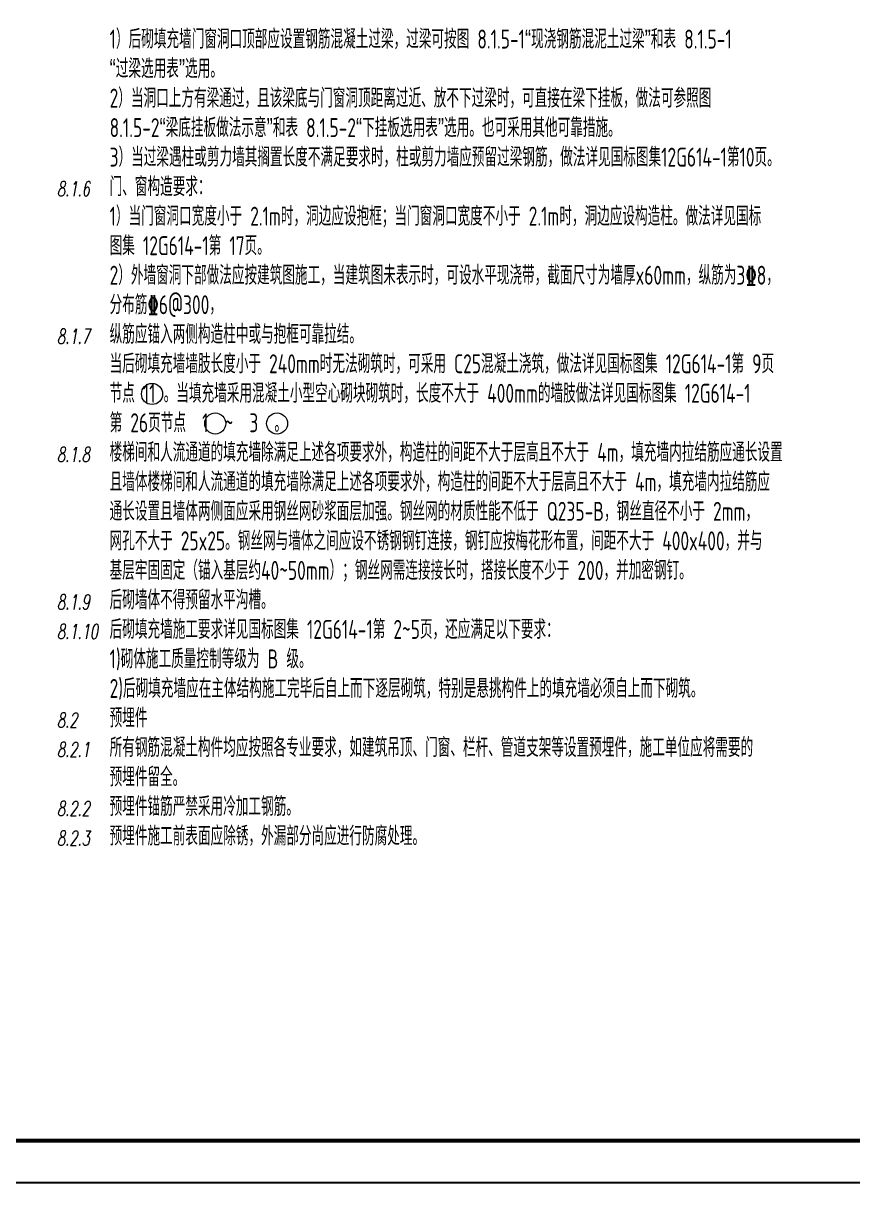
# Model space of a CAD drawing. Header units: millimetres. Extents: x 893615 to 896608, y 39650 to 40458.
# Drawn here: x 894244.1 to 894440.9, y 39650.1 to 39925.2 of the extents above; entities that cross this region are included whole.
import ezdxf

# ---------------------------------------------------------------- set-up
doc = ezdxf.new("R2010")
doc.units = ezdxf.units.MM
doc.header["$LTSCALE"] = 1000
doc.header["$MEASUREMENT"] = 0
doc.layers.add('SM001', color=7, linetype='Continuous', lineweight=15)
doc.styles.add('SM001', font='tssdeng.shx', dxfattribs={"width": 0.7, "bigfont": 'tssdchn.shx'})
doc.styles.add('SM002', font='romand.shx')

msp = doc.modelspace()

# ---------------------------------------------------------------- linework, layer by layer
msp.add_line((894666.137, 39650.145), (893614.887, 39650.145))
at = {"color": 0, "const_width": 1}
msp.add_lwpolyline([(894656.137, 39660.145), (893639.887, 39660.145), (893639.887, 40234.145), (894656.137, 40234.145)], close=True, dxfattribs=at)
at = {"layer": 'SM001'}
for centre in [(894274.695, 39837.231), (894289.679, 39830.231), (894304.351, 39830.231)]:
    msp.add_circle(centre, 2.5, dxfattribs=at)

# ---------------------------------------------------------------- texts
at = {"layer": 'SM001', "style": 'SM001', "width": 0.7}
for s, p in [('1）后砌填充墙门窗洞口顶部应设置钢筋混凝土过梁，过梁可按图 8.1.5-1“现浇钢筋混泥土过梁”和表 8.1.5-1', (894264.637, 39919.145)), ('“过梁选用表”选用。', (894264.637, 39912.145)), ('2）当洞口上方有梁通过，且该梁底与门窗洞顶距离过近、放不下过梁时，可直接在梁下挂板，做法可参照图', (894264.637, 39905.145)), ('8.1.5-2“梁底挂板做法示意”和表 8.1.5-2“下挂板选用表”选用。也可采用其他可靠措施。', (894264.637, 39898.145)), ('3）当过梁遇柱或剪力墙其搁置长度不满足要求时，柱或剪力墙应预留过梁钢筋，做法详见国标图集12G614-1第10页。', (894264.637, 39891.145)), ('门、窗构造要求：', (894264.637, 39884.145)), ('1）当门窗洞口宽度小于 2.1m时，洞边应设抱框；当门窗洞口宽度不小于 2.1m时，洞边应设构造柱。做法详见国标', (894264.637, 39877.145)), ('图集 12G614-1第 17页。', (894264.637, 39870.145)), ('2）外墙窗洞下部做法应按建筑图施工，当建筑图未表示时，可设水平现浇带，截面尺寸为墙厚x60mm，纵筋为3%%1328，', (894264.637, 39863.145)), ('分布筋%%1326@300，', (894264.637, 39856.145)), ('纵筋应锚入两侧构造柱中或与抱框可靠拉结。', (894264.637, 39849.145)), ('当后砌填充墙墙肢长度小于 240mm时无法砌筑时，可采用 C25混凝土浇筑，做法详见国标图集 12G614-1第 9页', (894264.637, 39842.145)), ('节点 11 。当填充墙采用混凝土小型空心砌块砌筑时，长度不大于 400mm的墙肢做法详见国标图集 12G614-1', (894264.637, 39835.145)), ('第 26页节点  1  ~  3  。', (894264.637, 39828.145)), ('楼梯间和人流通道的填充墙除满足上述各项要求外，构造柱的间距不大于层高且不大于 4m，填充墙内拉结筋应通长设置', (894264.637, 39821.145)), ('且墙体楼梯间和人流通道的填充墙除满足上述各项要求外，构造柱的间距不大于层高且不大于 4m，填充墙内拉结筋应', (894264.637, 39814.145)), ('通长设置且墙体两侧面应采用钢丝网砂浆面层加强。钢丝网的材质性能不低于 Q235-B，钢丝直径不小于 2mm，', (894264.637, 39807.145)), ('网孔不大于 25x25。钢丝网与墙体之间应设不锈钢钢钉连接，钢钉应按梅花形布置，间距不大于 400x400，并与', (894264.637, 39800.145)), ('基层牢固固定（锚入基层约40~50mm）；钢丝网需连接接长时，搭接长度不少于 200，并加密钢钉。', (894264.637, 39793.145)), ('后砌墙体不得预留水平沟槽。', (894264.637, 39786.145)), ('后砌填充墙施工要求详见国标图集 12G614-1第 2~5页，还应满足以下要求：', (894264.637, 39779.145)), ('1)砌体施工质量控制等级为 B 级。', (894264.637, 39772.145)), ('2)后砌填充墙应在主体结构施工完毕后自上而下逐层砌筑，特别是悬挑构件上的填充墙必须自上而下砌筑。', (894264.637, 39765.145)), ('预埋件', (894264.637, 39758.145)), ('所有钢筋混凝土构件均应按照各专业要求，如建筑吊顶、门窗、栏杆、管道支架等设置预埋件，施工单位应将需要的', (894264.637, 39751.145)), ('预埋件留全。', (894264.637, 39744.145)), ('预埋件锚筋严禁采用冷加工钢筋。', (894264.637, 39737.145)), ('预埋件施工前表面应除锈，外漏部分尚应进行防腐处理。', (894264.637, 39730.145))]:
    msp.add_text(s, height=4.5, dxfattribs=at).set_placement(p)
at = {"layer": 'SM001', "color": 96, "style": 'SM002', "oblique": 10, "width": 0.65}
for s, p in [('8.1.6', (894252.137, 39884.145)), ('8.1.7', (894252.137, 39849.145)), ('8.1.8', (894252.137, 39821.145)), ('8.1.9', (894252.137, 39786.145)), ('8.1.10', (894252.137, 39779.145)), ('8.2', (894252.137, 39758.145)), ('8.2.1', (894252.137, 39751.145)), ('8.2.2', (894252.137, 39737.145)), ('8.2.3', (894252.137, 39730.145))]:
    msp.add_text(s, height=3.5, dxfattribs=at).set_placement(p)

doc.saveas('drawing.dxf')
